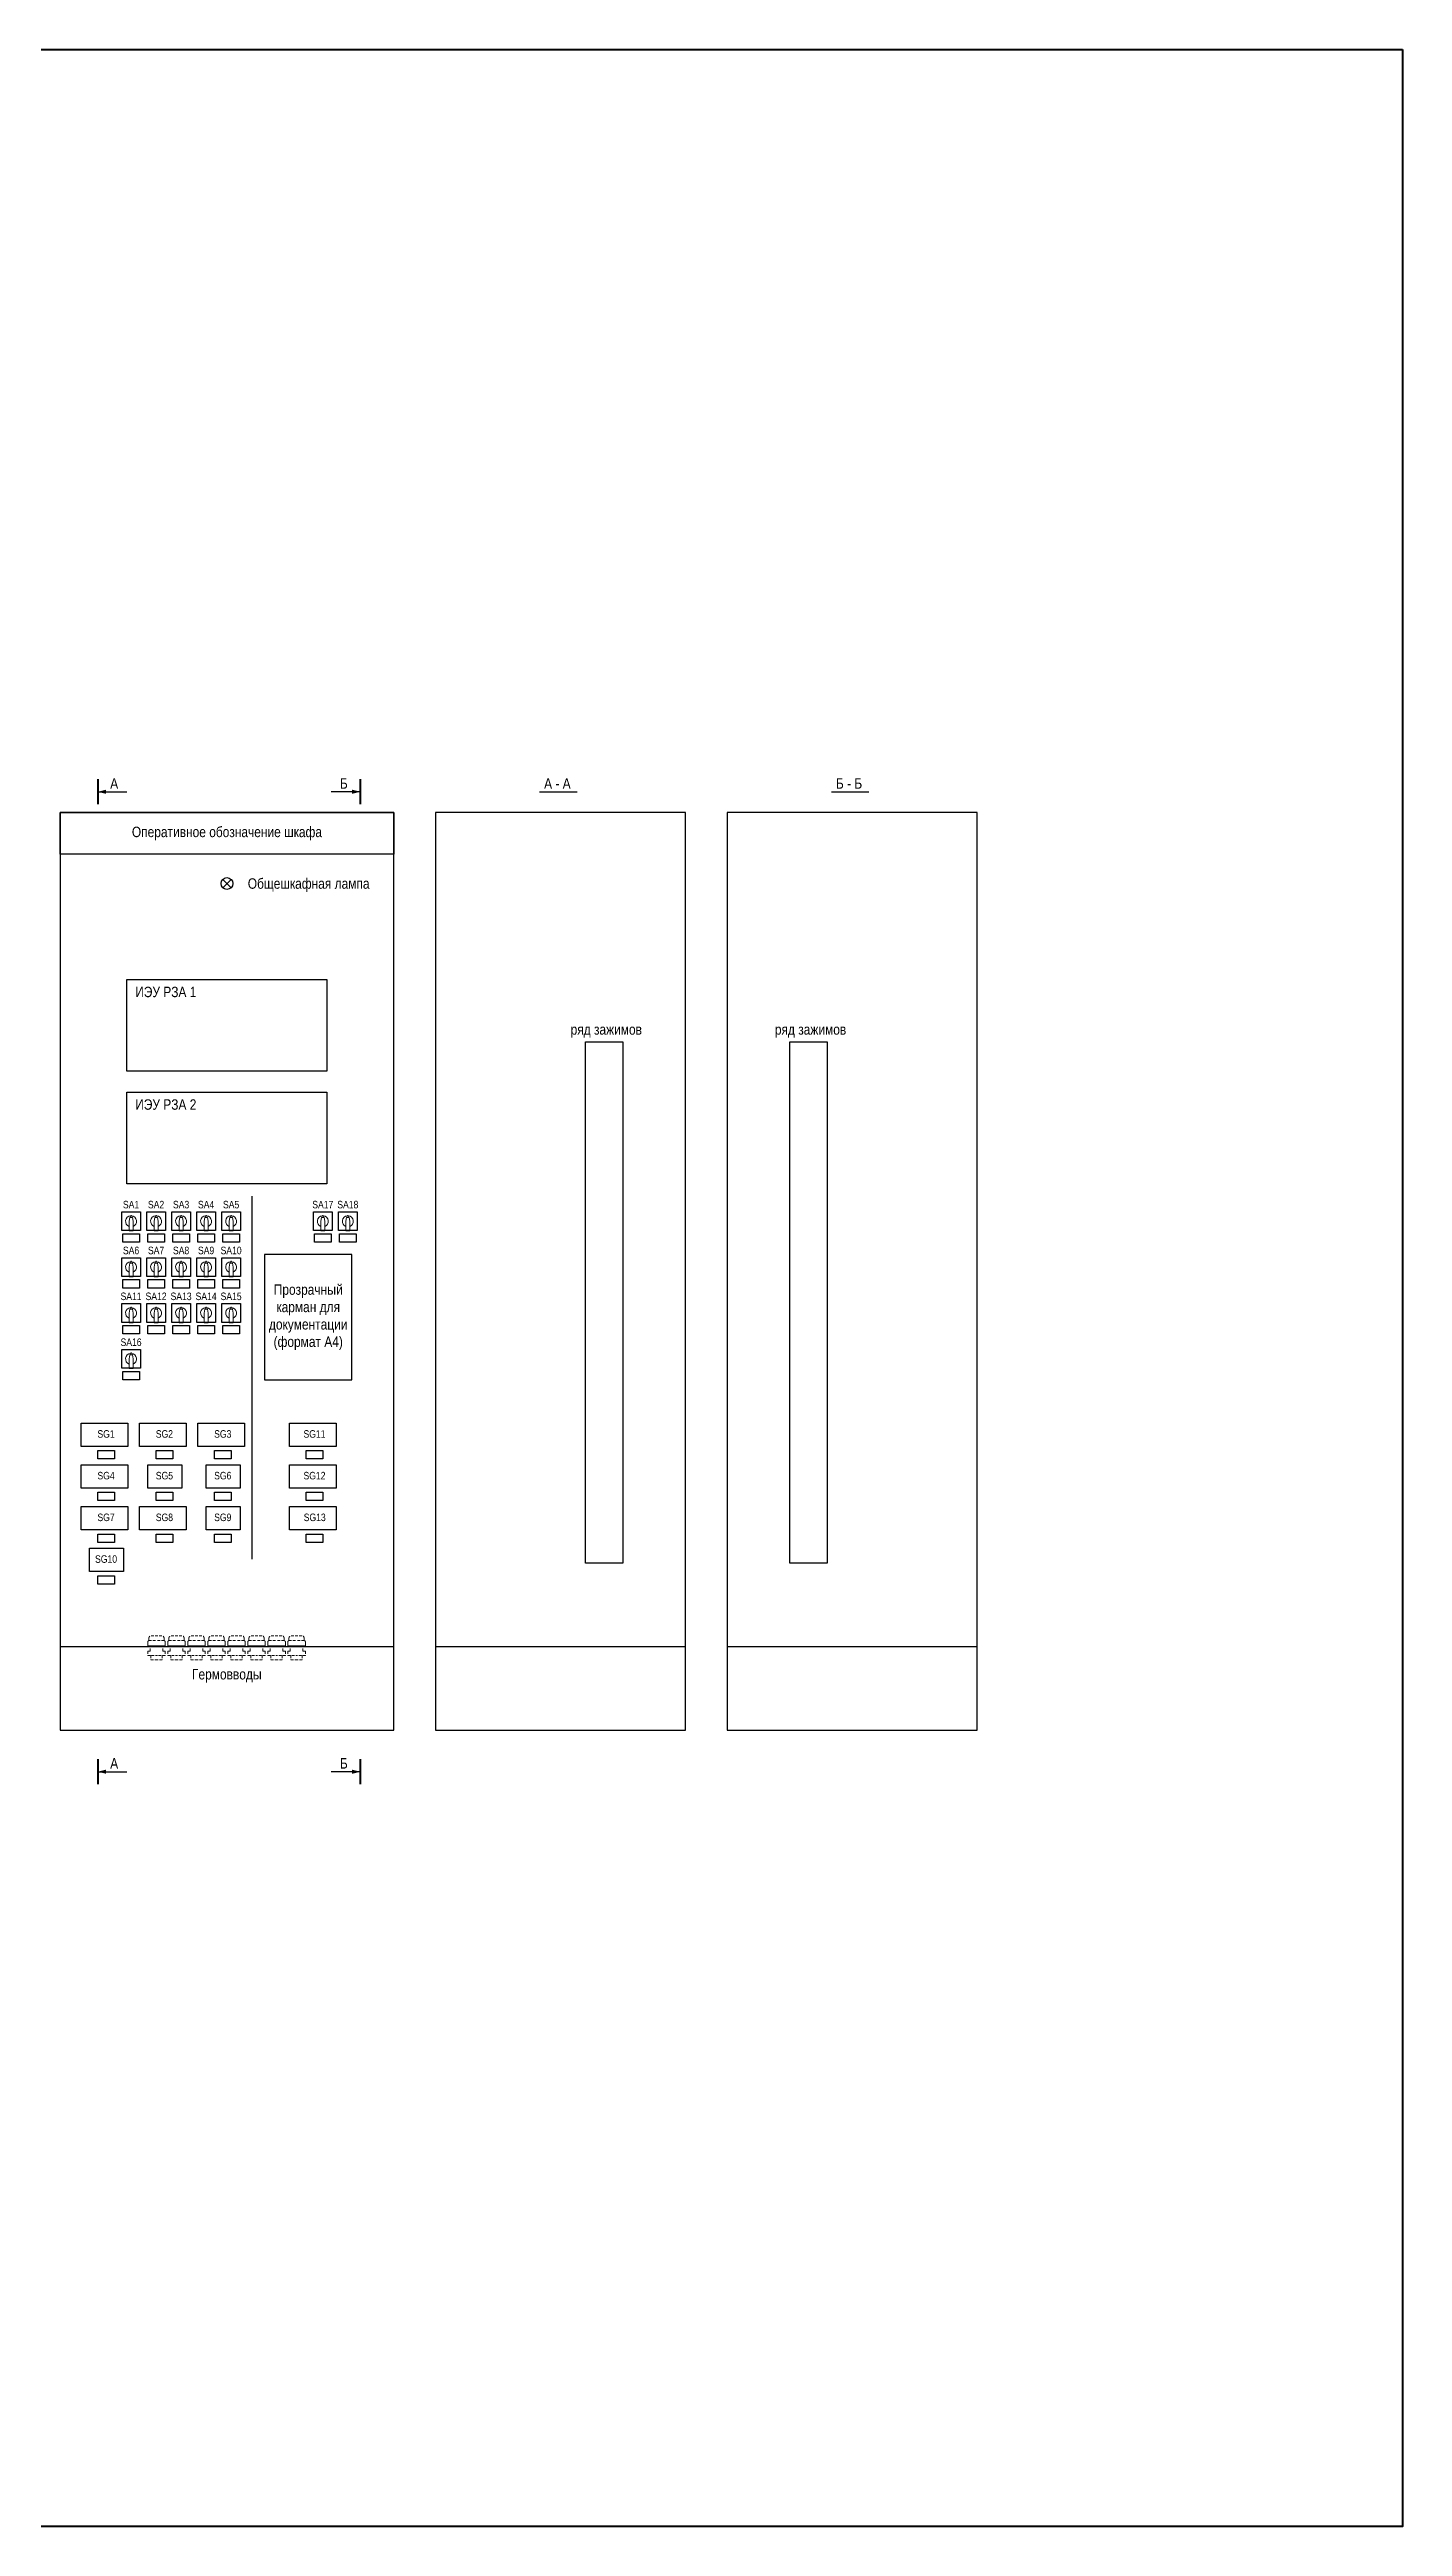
# Model space of a CAD drawing. Header units: millimetres. Extents: x 25558 to 49929, y 1902 to 19390.
# Drawn here: x 26768 to 27093, y 17145 to 17739 of the extents above; entities that cross this region are included whole.
import ezdxf
from ezdxf.enums import TextEntityAlignment as Align

# ---------------------------------------------------------------- set-up
doc = ezdxf.new("R2010")
doc.units = ezdxf.units.MM
for name, pattern in [('HIDDEN', [9.525, 6.35, -3.175]), ('Standard', [0]), ('штриховая2', [9.525, 6.35, -3.175])]:
    doc.linetypes.add(name, pattern=pattern)
doc.layers.add('Free_graphics', color=56, linetype='Continuous')
for name, color, linetype, lineweight in [('Основная', 7, 'Continuous', 30), ('Толстая', 7, 'Continuous', 53), ('Тонкая', 7, 'Continuous', 5)]:
    doc.layers.add(name, color=color, linetype=linetype, lineweight=lineweight)
doc.styles.add('Narrow', font='ARIALN.TTF')

# ---------------------------------------------------------------- blocks, each defined once
blk = doc.blocks.new('Переключатель')
at = {"ltscale": 0.35}
blk.add_line((-0.46875, -2.25), (0.46875, -2.25), dxfattribs=at)
blk.add_lwpolyline([(-2.25, 2.25), (2.25, 2.25), (2.25, -2.25), (-2.25, -2.25)], close=True, dxfattribs=at)
at = {"layer": 'Free_graphics', "color": 0, "linetype": 'Standard', "lineweight": 9}
for p, q in [((-0.46875, 0), (-0.328125, 0.9375)), ((-0.46875, -2.25), (-0.46875, 0)), ((-0.328125, 0.9375), (0, 1.5)), ((-0.328125, 0.9375), (0.328125, 0.9375)), ((0.328125, 0.9375), (0, 1.5)), ((0.46875, 0), (0.328125, 0.9375)), ((0.46875, -2.25), (0.46875, 0))]:
    blk.add_line(p, q, dxfattribs=at)
for radius, start, end in [(1.317188, 95, 249), (1.314375, 291, 85)]:
    blk.add_arc((0, 0), radius, start, end, dxfattribs=at)

msp = doc.modelspace()

# ---------------------------------------------------------------- linework, layer by layer
at = {"linetype": 'HIDDEN', "ltscale": 100}
msp.add_line((26817, 17464), (26817, 17377), dxfattribs=at)
at = {"linetype": 'штриховая2', "lineweight": 13, "ltscale": 0.1}
for p, q in [((26791.99, 17357.25), (26791.99, 17356)), ((26791.99, 17356), (26791.99, 17357.25)), ((26792.28, 17357.92), (26792.28, 17357.44)), ((26792.28, 17357.44), (26794.1, 17357.44)), ((26792.85, 17358.59), (26794.1, 17358.59)), ((26795.35, 17358.59), (26794.1, 17358.59)), ((26795.92, 17357.44), (26794.1, 17357.44)), ((26795.92, 17357.92), (26795.92, 17357.44)), ((26796.21, 17357.25), (26796.21, 17356)), ((26796.21, 17356), (26796.21, 17357.25)), ((26797.08, 17357.92), (26797.08, 17357.44)), ((26797.08, 17357.44), (26798.9, 17357.44)), ((26797.65, 17358.59), (26798.9, 17358.59)), ((26800.15, 17358.59), (26798.9, 17358.59)), ((26800.72, 17357.44), (26798.9, 17357.44)), ((26800.72, 17357.92), (26800.72, 17357.44)), ((26801.01, 17357.25), (26801.01, 17356)), ((26801.01, 17356), (26801.01, 17357.25)), ((26801.59, 17357.25), (26801.59, 17356)), ((26801.59, 17356), (26801.59, 17357.25)), ((26801.88, 17357.92), (26801.88, 17357.44)), ((26801.88, 17357.44), (26803.7, 17357.44)), ((26802.45, 17358.59), (26803.7, 17358.59)), ((26804.95, 17358.59), (26803.7, 17358.59)), ((26805.52, 17357.44), (26803.7, 17357.44)), ((26805.52, 17357.92), (26805.52, 17357.44)), ((26805.81, 17357.25), (26805.81, 17356)), ((26805.81, 17356), (26805.81, 17357.25)), ((26806.39, 17357.25), (26806.39, 17356)), ((26806.39, 17356), (26806.39, 17357.25)), ((26806.68, 17357.92), (26806.68, 17357.44)), ((26806.68, 17357.44), (26808.5, 17357.44)), ((26807.25, 17358.59), (26808.5, 17358.59)), ((26809.75, 17358.59), (26808.5, 17358.59)), ((26810.32, 17357.44), (26808.5, 17357.44)), ((26810.32, 17357.92), (26810.32, 17357.44)), ((26810.61, 17357.25), (26810.61, 17356)), ((26810.61, 17356), (26810.61, 17357.25)), ((26811.19, 17357.25), (26811.19, 17356)), ((26811.19, 17356), (26811.19, 17357.25)), ((26811.19, 17357.25), (26811.19, 17356)), ((26811.19, 17356), (26811.19, 17357.25)), ((26811.48, 17357.92), (26811.48, 17357.44)), ((26811.48, 17357.44), (26813.3, 17357.44)), ((26812.05, 17358.59), (26813.3, 17358.59)), ((26814.55, 17358.59), (26813.3, 17358.59)), ((26815.12, 17357.44), (26813.3, 17357.44)), ((26815.12, 17357.92), (26815.12, 17357.44)), ((26815.41, 17357.25), (26815.41, 17356)), ((26815.41, 17356), (26815.41, 17357.25)), ((26815.99, 17357.25), (26815.99, 17356)), ((26815.99, 17356), (26815.99, 17357.25)), ((26816.28, 17357.92), (26816.28, 17357.44)), ((26816.28, 17357.44), (26818.1, 17357.44)), ((26816.85, 17358.59), (26818.1, 17358.59)), ((26819.35, 17358.59), (26818.1, 17358.59)), ((26819.92, 17357.44), (26818.1, 17357.44)), ((26819.92, 17357.92), (26819.92, 17357.44)), ((26820.21, 17357.25), (26820.21, 17356)), ((26820.21, 17356), (26820.21, 17357.25)), ((26820.79, 17357.25), (26820.79, 17356)), ((26820.79, 17356), (26820.79, 17357.25)), ((26821.08, 17357.92), (26821.08, 17357.44)), ((26821.08, 17357.44), (26822.9, 17357.44)), ((26821.65, 17358.59), (26822.9, 17358.59)), ((26824.15, 17358.59), (26822.9, 17358.59)), ((26824.72, 17357.44), (26822.9, 17357.44)), ((26824.72, 17357.92), (26824.72, 17357.44)), ((26825.01, 17357.25), (26825.01, 17356)), ((26825.01, 17356), (26825.01, 17357.25)), ((26825.59, 17357.25), (26825.59, 17356)), ((26825.59, 17356), (26825.59, 17357.25)), ((26825.88, 17357.92), (26825.88, 17357.44)), ((26825.88, 17357.44), (26827.7, 17357.44)), ((26826.45, 17358.59), (26827.7, 17358.59)), ((26828.95, 17358.59), (26827.7, 17358.59)), ((26829.52, 17357.44), (26827.7, 17357.44)), ((26829.52, 17357.92), (26829.52, 17357.44)), ((26829.81, 17357.25), (26829.81, 17356)), ((26829.81, 17356), (26829.81, 17357.25)), ((26791.99, 17354.94), (26791.99, 17353.89)), ((26791.99, 17354.94), (26792.56, 17354.94)), ((26791.99, 17353.89), (26794.1, 17353.89)), ((26792.56, 17354.94), (26792.56, 17356)), ((26792.76, 17353.89), (26792.76, 17352.83)), ((26792.76, 17352.83), (26794.1, 17352.83)), ((26796.21, 17353.89), (26794.1, 17353.89)), ((26795.44, 17352.83), (26794.1, 17352.83)), ((26795.44, 17353.89), (26795.44, 17352.83)), ((26795.64, 17354.94), (26795.64, 17356)), ((26796.21, 17354.94), (26795.64, 17354.94)), ((26796.21, 17354.94), (26796.21, 17353.89)), ((26796.79, 17354.94), (26796.79, 17353.89)), ((26796.79, 17354.94), (26797.36, 17354.94)), ((26796.79, 17353.89), (26798.9, 17353.89)), ((26797.36, 17354.94), (26797.36, 17356)), ((26797.56, 17353.89), (26797.56, 17352.83)), ((26797.56, 17352.83), (26798.9, 17352.83)), ((26801.01, 17353.89), (26798.9, 17353.89)), ((26800.24, 17352.83), (26798.9, 17352.83)), ((26800.24, 17353.89), (26800.24, 17352.83)), ((26800.44, 17354.94), (26800.44, 17356)), ((26801.01, 17354.94), (26800.44, 17354.94)), ((26801.01, 17354.94), (26801.01, 17353.89)), ((26801.59, 17354.94), (26801.59, 17353.89)), ((26801.59, 17354.94), (26802.16, 17354.94)), ((26801.59, 17353.89), (26803.7, 17353.89)), ((26802.16, 17354.94), (26802.16, 17356)), ((26802.36, 17353.89), (26802.36, 17352.83)), ((26802.36, 17352.83), (26803.7, 17352.83)), ((26805.81, 17353.89), (26803.7, 17353.89)), ((26805.04, 17352.83), (26803.7, 17352.83)), ((26805.04, 17353.89), (26805.04, 17352.83)), ((26805.24, 17354.94), (26805.24, 17356)), ((26805.81, 17354.94), (26805.24, 17354.94)), ((26805.81, 17354.94), (26805.81, 17353.89)), ((26806.39, 17354.94), (26806.39, 17353.89)), ((26806.39, 17354.94), (26806.96, 17354.94)), ((26806.39, 17353.89), (26808.5, 17353.89)), ((26806.96, 17354.94), (26806.96, 17356)), ((26807.16, 17353.89), (26807.16, 17352.83)), ((26807.16, 17352.83), (26808.5, 17352.83)), ((26810.61, 17353.89), (26808.5, 17353.89)), ((26809.84, 17352.83), (26808.5, 17352.83)), ((26809.84, 17353.89), (26809.84, 17352.83)), ((26810.04, 17354.94), (26810.04, 17356)), ((26810.61, 17354.94), (26810.04, 17354.94)), ((26810.61, 17354.94), (26810.61, 17353.89)), ((26811.19, 17354.94), (26811.19, 17353.89)), ((26811.19, 17354.94), (26811.76, 17354.94)), ((26811.19, 17354.94), (26811.19, 17353.89)), ((26811.19, 17353.89), (26813.3, 17353.89)), ((26811.76, 17354.94), (26811.76, 17356)), ((26811.96, 17353.89), (26811.96, 17352.83)), ((26811.96, 17352.83), (26813.3, 17352.83)), ((26815.41, 17353.89), (26813.3, 17353.89)), ((26814.64, 17352.83), (26813.3, 17352.83)), ((26814.64, 17353.89), (26814.64, 17352.83)), ((26814.84, 17354.94), (26814.84, 17356)), ((26815.41, 17354.94), (26814.84, 17354.94)), ((26815.41, 17354.94), (26815.41, 17353.89)), ((26815.99, 17354.94), (26815.99, 17353.89)), ((26815.99, 17354.94), (26816.56, 17354.94)), ((26815.99, 17353.89), (26818.1, 17353.89)), ((26816.56, 17354.94), (26816.56, 17356)), ((26816.76, 17353.89), (26816.76, 17352.83)), ((26816.76, 17352.83), (26818.1, 17352.83)), ((26820.21, 17353.89), (26818.1, 17353.89)), ((26819.44, 17352.83), (26818.1, 17352.83)), ((26819.44, 17353.89), (26819.44, 17352.83)), ((26819.64, 17354.94), (26819.64, 17356)), ((26820.21, 17354.94), (26819.64, 17354.94)), ((26820.21, 17354.94), (26820.21, 17353.89)), ((26820.79, 17354.94), (26820.79, 17353.89)), ((26820.79, 17354.94), (26821.36, 17354.94)), ((26820.79, 17353.89), (26822.9, 17353.89)), ((26821.36, 17354.94), (26821.36, 17356)), ((26821.56, 17353.89), (26821.56, 17352.83)), ((26821.56, 17352.83), (26822.9, 17352.83)), ((26825.01, 17353.89), (26822.9, 17353.89)), ((26824.24, 17352.83), (26822.9, 17352.83)), ((26824.24, 17353.89), (26824.24, 17352.83)), ((26824.44, 17354.94), (26824.44, 17356)), ((26825.01, 17354.94), (26824.44, 17354.94)), ((26825.01, 17354.94), (26825.01, 17353.89)), ((26825.59, 17354.94), (26825.59, 17353.89)), ((26825.59, 17354.94), (26826.16, 17354.94)), ((26825.59, 17353.89), (26827.7, 17353.89)), ((26826.16, 17354.94), (26826.16, 17356)), ((26826.36, 17353.89), (26826.36, 17352.83)), ((26826.36, 17352.83), (26827.7, 17352.83)), ((26829.81, 17353.89), (26827.7, 17353.89)), ((26829.04, 17352.83), (26827.7, 17352.83)), ((26829.04, 17353.89), (26829.04, 17352.83)), ((26829.24, 17354.94), (26829.24, 17356)), ((26829.81, 17354.94), (26829.24, 17354.94)), ((26829.81, 17354.94), (26829.81, 17353.89))]:
    msp.add_line(p, q, dxfattribs=at)
for points in [[(26791.99, 17357.25), (26792.02, 17357.3), (26792.09, 17357.36), (26792.14, 17357.4), (26792.19, 17357.42), (26792.25, 17357.43), (26792.28, 17357.44)], [(26792.28, 17357.92), (26792.29, 17358.1), (26792.32, 17358.23), (26792.38, 17358.36), (26792.47, 17358.47), (26792.58, 17358.54), (26792.72, 17358.59), (26792.95, 17358.59)], [(26795.92, 17357.92), (26795.91, 17358.1), (26795.88, 17358.23), (26795.82, 17358.36), (26795.74, 17358.47), (26795.63, 17358.54), (26795.48, 17358.59), (26795.25, 17358.59)], [(26796.21, 17357.25), (26796.18, 17357.3), (26796.11, 17357.36), (26796.06, 17357.4), (26796.01, 17357.42), (26795.95, 17357.43), (26795.92, 17357.44)], [(26796.79, 17357.25), (26796.82, 17357.3), (26796.89, 17357.36), (26796.94, 17357.4), (26796.99, 17357.42), (26797.05, 17357.43), (26797.08, 17357.44)], [(26797.08, 17357.92), (26797.09, 17358.1), (26797.12, 17358.23), (26797.18, 17358.36), (26797.27, 17358.47), (26797.38, 17358.54), (26797.52, 17358.59), (26797.75, 17358.59)], [(26800.72, 17357.92), (26800.71, 17358.1), (26800.68, 17358.23), (26800.62, 17358.36), (26800.54, 17358.47), (26800.43, 17358.54), (26800.28, 17358.59), (26800.05, 17358.59)], [(26801.01, 17357.25), (26800.98, 17357.3), (26800.91, 17357.36), (26800.86, 17357.4), (26800.81, 17357.42), (26800.75, 17357.43), (26800.72, 17357.44)], [(26801.59, 17357.25), (26801.62, 17357.3), (26801.69, 17357.36), (26801.74, 17357.4), (26801.79, 17357.42), (26801.85, 17357.43), (26801.88, 17357.44)], [(26801.88, 17357.92), (26801.89, 17358.1), (26801.92, 17358.23), (26801.98, 17358.36), (26802.07, 17358.47), (26802.18, 17358.54), (26802.32, 17358.59), (26802.55, 17358.59)], [(26805.52, 17357.92), (26805.51, 17358.1), (26805.48, 17358.23), (26805.42, 17358.36), (26805.34, 17358.47), (26805.23, 17358.54), (26805.08, 17358.59), (26804.85, 17358.59)], [(26805.81, 17357.25), (26805.78, 17357.3), (26805.71, 17357.36), (26805.66, 17357.4), (26805.61, 17357.42), (26805.55, 17357.43), (26805.52, 17357.44)], [(26806.39, 17357.25), (26806.42, 17357.3), (26806.49, 17357.36), (26806.54, 17357.4), (26806.59, 17357.42), (26806.65, 17357.43), (26806.68, 17357.44)], [(26806.68, 17357.92), (26806.69, 17358.1), (26806.72, 17358.23), (26806.78, 17358.36), (26806.87, 17358.47), (26806.98, 17358.54), (26807.12, 17358.59), (26807.35, 17358.59)], [(26810.32, 17357.92), (26810.31, 17358.1), (26810.28, 17358.23), (26810.22, 17358.36), (26810.14, 17358.47), (26810.03, 17358.54), (26809.88, 17358.59), (26809.65, 17358.59)], [(26810.61, 17357.25), (26810.58, 17357.3), (26810.51, 17357.36), (26810.46, 17357.4), (26810.41, 17357.42), (26810.35, 17357.43), (26810.32, 17357.44)], [(26811.19, 17357.25), (26811.22, 17357.3), (26811.29, 17357.36), (26811.34, 17357.4), (26811.39, 17357.42), (26811.45, 17357.43), (26811.48, 17357.44)], [(26811.48, 17357.92), (26811.49, 17358.1), (26811.52, 17358.23), (26811.58, 17358.36), (26811.67, 17358.47), (26811.78, 17358.54), (26811.92, 17358.59), (26812.15, 17358.59)], [(26815.12, 17357.92), (26815.11, 17358.1), (26815.08, 17358.23), (26815.02, 17358.36), (26814.94, 17358.47), (26814.83, 17358.54), (26814.68, 17358.59), (26814.45, 17358.59)], [(26815.41, 17357.25), (26815.38, 17357.3), (26815.31, 17357.36), (26815.26, 17357.4), (26815.21, 17357.42), (26815.15, 17357.43), (26815.12, 17357.44)], [(26815.99, 17357.25), (26816.02, 17357.3), (26816.09, 17357.36), (26816.14, 17357.4), (26816.19, 17357.42), (26816.25, 17357.43), (26816.28, 17357.44)], [(26816.28, 17357.92), (26816.29, 17358.1), (26816.32, 17358.23), (26816.38, 17358.36), (26816.47, 17358.47), (26816.58, 17358.54), (26816.72, 17358.59), (26816.95, 17358.59)], [(26819.92, 17357.92), (26819.91, 17358.1), (26819.88, 17358.23), (26819.82, 17358.36), (26819.74, 17358.47), (26819.63, 17358.54), (26819.48, 17358.59), (26819.25, 17358.59)], [(26820.21, 17357.25), (26820.18, 17357.3), (26820.11, 17357.36), (26820.06, 17357.4), (26820.01, 17357.42), (26819.95, 17357.43), (26819.92, 17357.44)], [(26820.79, 17357.25), (26820.82, 17357.3), (26820.89, 17357.36), (26820.94, 17357.4), (26820.99, 17357.42), (26821.05, 17357.43), (26821.08, 17357.44)], [(26821.08, 17357.92), (26821.09, 17358.1), (26821.12, 17358.23), (26821.18, 17358.36), (26821.27, 17358.47), (26821.38, 17358.54), (26821.52, 17358.59), (26821.75, 17358.59)], [(26824.72, 17357.92), (26824.71, 17358.1), (26824.68, 17358.23), (26824.62, 17358.36), (26824.54, 17358.47), (26824.43, 17358.54), (26824.28, 17358.59), (26824.05, 17358.59)], [(26825.01, 17357.25), (26824.98, 17357.3), (26824.91, 17357.36), (26824.86, 17357.4), (26824.81, 17357.42), (26824.75, 17357.43), (26824.72, 17357.44)], [(26825.59, 17357.25), (26825.62, 17357.3), (26825.69, 17357.36), (26825.74, 17357.4), (26825.79, 17357.42), (26825.85, 17357.43), (26825.88, 17357.44)], [(26825.88, 17357.92), (26825.89, 17358.1), (26825.92, 17358.23), (26825.98, 17358.36), (26826.07, 17358.47), (26826.18, 17358.54), (26826.32, 17358.59), (26826.55, 17358.59)], [(26829.52, 17357.92), (26829.51, 17358.1), (26829.48, 17358.23), (26829.42, 17358.36), (26829.34, 17358.47), (26829.23, 17358.54), (26829.08, 17358.59), (26828.85, 17358.59)], [(26829.81, 17357.25), (26829.78, 17357.3), (26829.71, 17357.36), (26829.66, 17357.4), (26829.61, 17357.42), (26829.55, 17357.43), (26829.52, 17357.44)]]:
    msp.add_spline(points, degree=3, dxfattribs=at)
at = {"layer": 'Основная', "linetype": 'штриховая2', "lineweight": 13, "ltscale": 1000}
for p, q in [((26796.79, 17357.25), (26796.79, 17356)), ((26796.79, 17356), (26796.79, 17357.25)), ((26791.99, 17356.19), (26794.1, 17356.19)), ((26791.99, 17356), (26794.1, 17356)), ((26792.56, 17356), (26791.99, 17356)), ((26796.21, 17356.19), (26794.1, 17356.19)), ((26796.21, 17356), (26794.1, 17356)), ((26795.64, 17356), (26796.21, 17356)), ((26796.79, 17356.19), (26798.9, 17356.19)), ((26796.79, 17356), (26798.9, 17356)), ((26797.36, 17356), (26796.79, 17356)), ((26801.01, 17356.19), (26798.9, 17356.19)), ((26801.01, 17356), (26798.9, 17356)), ((26800.44, 17356), (26801.01, 17356)), ((26801.59, 17356.19), (26803.7, 17356.19)), ((26801.59, 17356), (26803.7, 17356)), ((26802.16, 17356), (26801.59, 17356)), ((26805.81, 17356.19), (26803.7, 17356.19)), ((26805.81, 17356), (26803.7, 17356)), ((26805.24, 17356), (26805.81, 17356)), ((26806.39, 17356.19), (26808.5, 17356.19)), ((26806.39, 17356), (26808.5, 17356)), ((26806.96, 17356), (26806.39, 17356)), ((26810.61, 17356.19), (26808.5, 17356.19)), ((26810.61, 17356), (26808.5, 17356)), ((26810.04, 17356), (26810.61, 17356)), ((26811.19, 17356.19), (26813.3, 17356.19)), ((26811.19, 17356), (26813.3, 17356)), ((26811.76, 17356), (26811.19, 17356)), ((26815.41, 17356.19), (26813.3, 17356.19)), ((26815.41, 17356), (26813.3, 17356)), ((26814.84, 17356), (26815.41, 17356)), ((26815.99, 17356.19), (26818.1, 17356.19)), ((26815.99, 17356), (26818.1, 17356)), ((26816.56, 17356), (26815.99, 17356)), ((26820.21, 17356.19), (26818.1, 17356.19)), ((26820.21, 17356), (26818.1, 17356)), ((26819.64, 17356), (26820.21, 17356)), ((26820.79, 17356.19), (26822.9, 17356.19)), ((26820.79, 17356), (26822.9, 17356)), ((26821.36, 17356), (26820.79, 17356)), ((26825.01, 17356.19), (26822.9, 17356.19)), ((26825.01, 17356), (26822.9, 17356)), ((26824.44, 17356), (26825.01, 17356)), ((26825.59, 17356.19), (26827.7, 17356.19)), ((26825.59, 17356), (26827.7, 17356)), ((26826.16, 17356), (26825.59, 17356)), ((26829.81, 17356.19), (26827.7, 17356.19)), ((26829.81, 17356), (26827.7, 17356)), ((26829.24, 17356), (26829.81, 17356))]:
    msp.add_line(p, q, dxfattribs=at)
at = {"layer": 'Основная', "ltscale": 100}
msp.add_line((26771, 17356), (26851, 17356), dxfattribs=at)
for points in [[(26780, 17561, 0, 1, 0), (26782, 17561, 0, 0, 0)], [(26843, 17561, 0, 1, 0), (26841, 17561, 0, 0, 0)], [(26780, 17326, 0, 1, 0), (26782, 17326, 0, 0, 0)], [(26843, 17326, 0, 1, 0), (26841, 17326, 0, 0, 0)]]:
    msp.add_lwpolyline(points, format="xyseb", dxfattribs=at)
for points in [[(26780, 17561), (26787, 17561)], [(26843, 17561), (26836, 17561)], [(26886, 17561), (26895, 17561)], [(26956, 17561), (26965, 17561)], [(26810, 17540), (26812, 17538)], [(26810, 17538), (26812, 17540)], [(26861, 17356), (26921, 17356)], [(26931, 17356), (26991, 17356)], [(26780, 17326), (26787, 17326)], [(26843, 17326), (26836, 17326)]]:
    msp.add_lwpolyline(points, dxfattribs=at)
at = {"layer": 'Основная'}
for points in [[(26771, 17336), (26851, 17336), (26851, 17556), (26771, 17556)], [(26921, 17556), (26861, 17556), (26861, 17336), (26921, 17336)], [(26991, 17556), (26931, 17556), (26931, 17336), (26991, 17336)], [(26787, 17516), (26835, 17516), (26835, 17494), (26787, 17494)], [(26897, 17501), (26906, 17501), (26906, 17376), (26897, 17376)], [(26946, 17501), (26955, 17501), (26955, 17376), (26946, 17376)], [(26787, 17489), (26835, 17489), (26835, 17467), (26787, 17467)], [(26786, 17455), (26790, 17455), (26790, 17453), (26786, 17453)], [(26792, 17455), (26796, 17455), (26796, 17453), (26792, 17453)], [(26798, 17455), (26802, 17455), (26802, 17453), (26798, 17453)], [(26804, 17455), (26808, 17455), (26808, 17453), (26804, 17453)], [(26810, 17455), (26814, 17455), (26814, 17453), (26810, 17453)], [(26832, 17455), (26836, 17455), (26836, 17453), (26832, 17453)], [(26838, 17455), (26842, 17455), (26842, 17453), (26838, 17453)], [(26820, 17420), (26841, 17420), (26841, 17450), (26820, 17450)], [(26786, 17444), (26790, 17444), (26790, 17442), (26786, 17442)], [(26792, 17444), (26796, 17444), (26796, 17442), (26792, 17442)], [(26798, 17444), (26802, 17444), (26802, 17442), (26798, 17442)], [(26804, 17444), (26808, 17444), (26808, 17442), (26804, 17442)], [(26810, 17444), (26814, 17444), (26814, 17442), (26810, 17442)], [(26786, 17433), (26790, 17433), (26790, 17431), (26786, 17431)], [(26792, 17433), (26796, 17433), (26796, 17431), (26792, 17431)], [(26798, 17433), (26802, 17433), (26802, 17431), (26798, 17431)], [(26804, 17433), (26808, 17433), (26808, 17431), (26804, 17431)], [(26810, 17433), (26814, 17433), (26814, 17431), (26810, 17431)], [(26786, 17422), (26790, 17422), (26790, 17420), (26786, 17420)], [(26780, 17403), (26784, 17403), (26784, 17401), (26780, 17401)], [(26794, 17403), (26798, 17403), (26798, 17401), (26794, 17401)], [(26808, 17403), (26812, 17403), (26812, 17401), (26808, 17401)], [(26830, 17403), (26834, 17403), (26834, 17401), (26830, 17401)], [(26780, 17393), (26784, 17393), (26784, 17391), (26780, 17391)], [(26794, 17393), (26798, 17393), (26798, 17391), (26794, 17391)], [(26808, 17393), (26812, 17393), (26812, 17391), (26808, 17391)], [(26830, 17393), (26834, 17393), (26834, 17391), (26830, 17391)], [(26780, 17383), (26784, 17383), (26784, 17381), (26780, 17381)], [(26794, 17383), (26798, 17383), (26798, 17381), (26794, 17381)], [(26808, 17383), (26812, 17383), (26812, 17381), (26808, 17381)], [(26830, 17383), (26834, 17383), (26834, 17381), (26830, 17381)], [(26780, 17373), (26784, 17373), (26784, 17371), (26780, 17371)]]:
    msp.add_lwpolyline(points, close=True, dxfattribs=at)
at = {"layer": 'Основная', "ltscale": 100}
msp.add_lwpolyline([(26771, 17556), (26851, 17556), (26851, 17546), (26771, 17546)], close=True, dxfattribs=at)
at = {"layer": 'Основная', "ltscale": 0.35}
for points in [[(26776, 17409.6), (26787.2, 17409.6), (26787.2, 17404), (26776, 17404)], [(26790, 17409.6), (26801.2, 17409.6), (26801.2, 17404), (26790, 17404)], [(26804, 17409.6), (26815.2, 17409.6), (26815.2, 17404), (26804, 17404)], [(26826, 17409.6), (26837.2, 17409.6), (26837.2, 17404), (26826, 17404)], [(26776, 17399.6), (26787.2, 17399.6), (26787.2, 17394), (26776, 17394)], [(26792, 17399.6), (26800.2, 17399.6), (26800.2, 17394), (26792, 17394)], [(26806, 17399.6), (26814.2, 17399.6), (26814.2, 17394), (26806, 17394)], [(26826, 17399.6), (26837.2, 17399.6), (26837.2, 17394), (26826, 17394)], [(26776, 17389.6), (26787.2, 17389.6), (26787.2, 17384), (26776, 17384)], [(26790, 17389.6), (26801.2, 17389.6), (26801.2, 17384), (26790, 17384)], [(26806, 17389.6), (26814.2, 17389.6), (26814.2, 17384), (26806, 17384)], [(26826, 17389.6), (26837.2, 17389.6), (26837.2, 17384), (26826, 17384)], [(26778, 17379.6), (26786.2, 17379.6), (26786.2, 17374), (26778, 17374)]]:
    msp.add_lwpolyline(points, close=True, dxfattribs=at)
msp.add_circle((26811, 17539), 1.41, dxfattribs=at)
at = {"layer": 'Толстая', "ltscale": 100}
for points in [[(26780, 17564), (26780, 17558)], [(26843, 17564), (26843, 17558)], [(26780, 17329), (26780, 17323)], [(26843, 17329), (26843, 17323)]]:
    msp.add_lwpolyline(points, dxfattribs=at)
at = {"layer": 'Тонкая', "color": 3, "lineweight": 50}
msp.add_lwpolyline([(27093, 17739), (27093, 17145), (26673, 17145), (26673, 17739)], close=True, dxfattribs=at)

# ---------------------------------------------------------------- block references
at = {"layer": 'Основная', "ltscale": 0.35}
for p in [(26788, 17458), (26794, 17458), (26800, 17458), (26806, 17458), (26812, 17458), (26834, 17458), (26840, 17458), (26788, 17447), (26794, 17447), (26800, 17447), (26806, 17447), (26812, 17447), (26788, 17436), (26794, 17436), (26800, 17436), (26806, 17436), (26812, 17436), (26788, 17425)]:
    msp.add_blockref('Переключатель', p, dxfattribs=at)

# ---------------------------------------------------------------- texts
at = {"layer": 'Основная', "style": 'Narrow'}
for s, p in [('А', (26783, 17563)), ('Б', (26838.09, 17563)), ('А - А', (26887.09, 17563)), ('Б - Б', (26957.09, 17563)), ('Общешкафная лампа', (26816, 17539)), ('ИЭУ РЗА', (26789, 17513)), ('ИЭУ РЗА 1', (26789, 17513)), ('ИЭУ РЗА 2', (26789, 17486)), ('А', (26783, 17328)), ('Б', (26838.09, 17328))]:
    msp.add_text(s, height=2.5, dxfattribs=at).set_placement(p, align=Align.MIDDLE_LEFT)
for s, height, p in [('ряд зажимов', 2.5, (26902, 17504)), ('ряд зажимов', 2.5, (26951, 17504)), ('SA1', 1.8, (26788, 17462)), ('SA2', 1.8, (26794, 17462)), ('SA3', 1.8, (26800, 17462)), ('SA4', 1.8, (26806, 17462)), ('SA5', 1.8, (26812, 17462)), ('SA17', 1.8, (26834, 17462)), ('SA18', 1.8, (26840, 17462)), ('SA6', 1.8, (26788, 17451)), ('SA7', 1.8, (26794, 17451)), ('SA8', 1.8, (26800, 17451)), ('SA9', 1.8, (26806, 17451)), ('SA10', 1.8, (26812, 17451)), ('SA11', 1.8, (26788, 17440)), ('SA12', 1.8, (26794, 17440)), ('SA13', 1.8, (26800, 17440)), ('SA14', 1.8, (26806, 17440)), ('SA15', 1.8, (26812, 17440)), ('SA16', 1.8, (26788, 17429)), ('SG1', 1.8, (26782, 17407)), ('SG2', 1.8, (26796, 17407)), ('SG3', 1.8, (26810, 17407)), ('SG11', 1.8, (26832, 17407)), ('SG4', 1.8, (26782, 17397)), ('SG5', 1.8, (26796, 17397)), ('SG6', 1.8, (26810, 17397)), ('SG12', 1.8, (26832, 17397)), ('SG7', 1.8, (26782, 17387)), ('SG8', 1.8, (26796, 17387)), ('SG9', 1.8, (26810, 17387)), ('SG13', 1.8, (26832.06, 17387)), ('SG10', 1.8, (26782, 17377))]:
    msp.add_text(s, height=height, dxfattribs=at).set_placement(p, align=Align.MIDDLE_CENTER)
at = {"layer": 'Основная', "char_height": 2.5, "attachment_point": 5, "style": 'Narrow'}
for s, insert, width in [('Оперативное обозначение шкафа', (26811, 17551), 80), ('Прозрачный карман для документации (формат А4)', (26830.5, 17435), 21), ('Гермовводы ', (26811, 17349), 58)]:
    msp.add_mtext(s, dxfattribs=dict(at, insert=insert, width=width))

doc.saveas('drawing.dxf')
